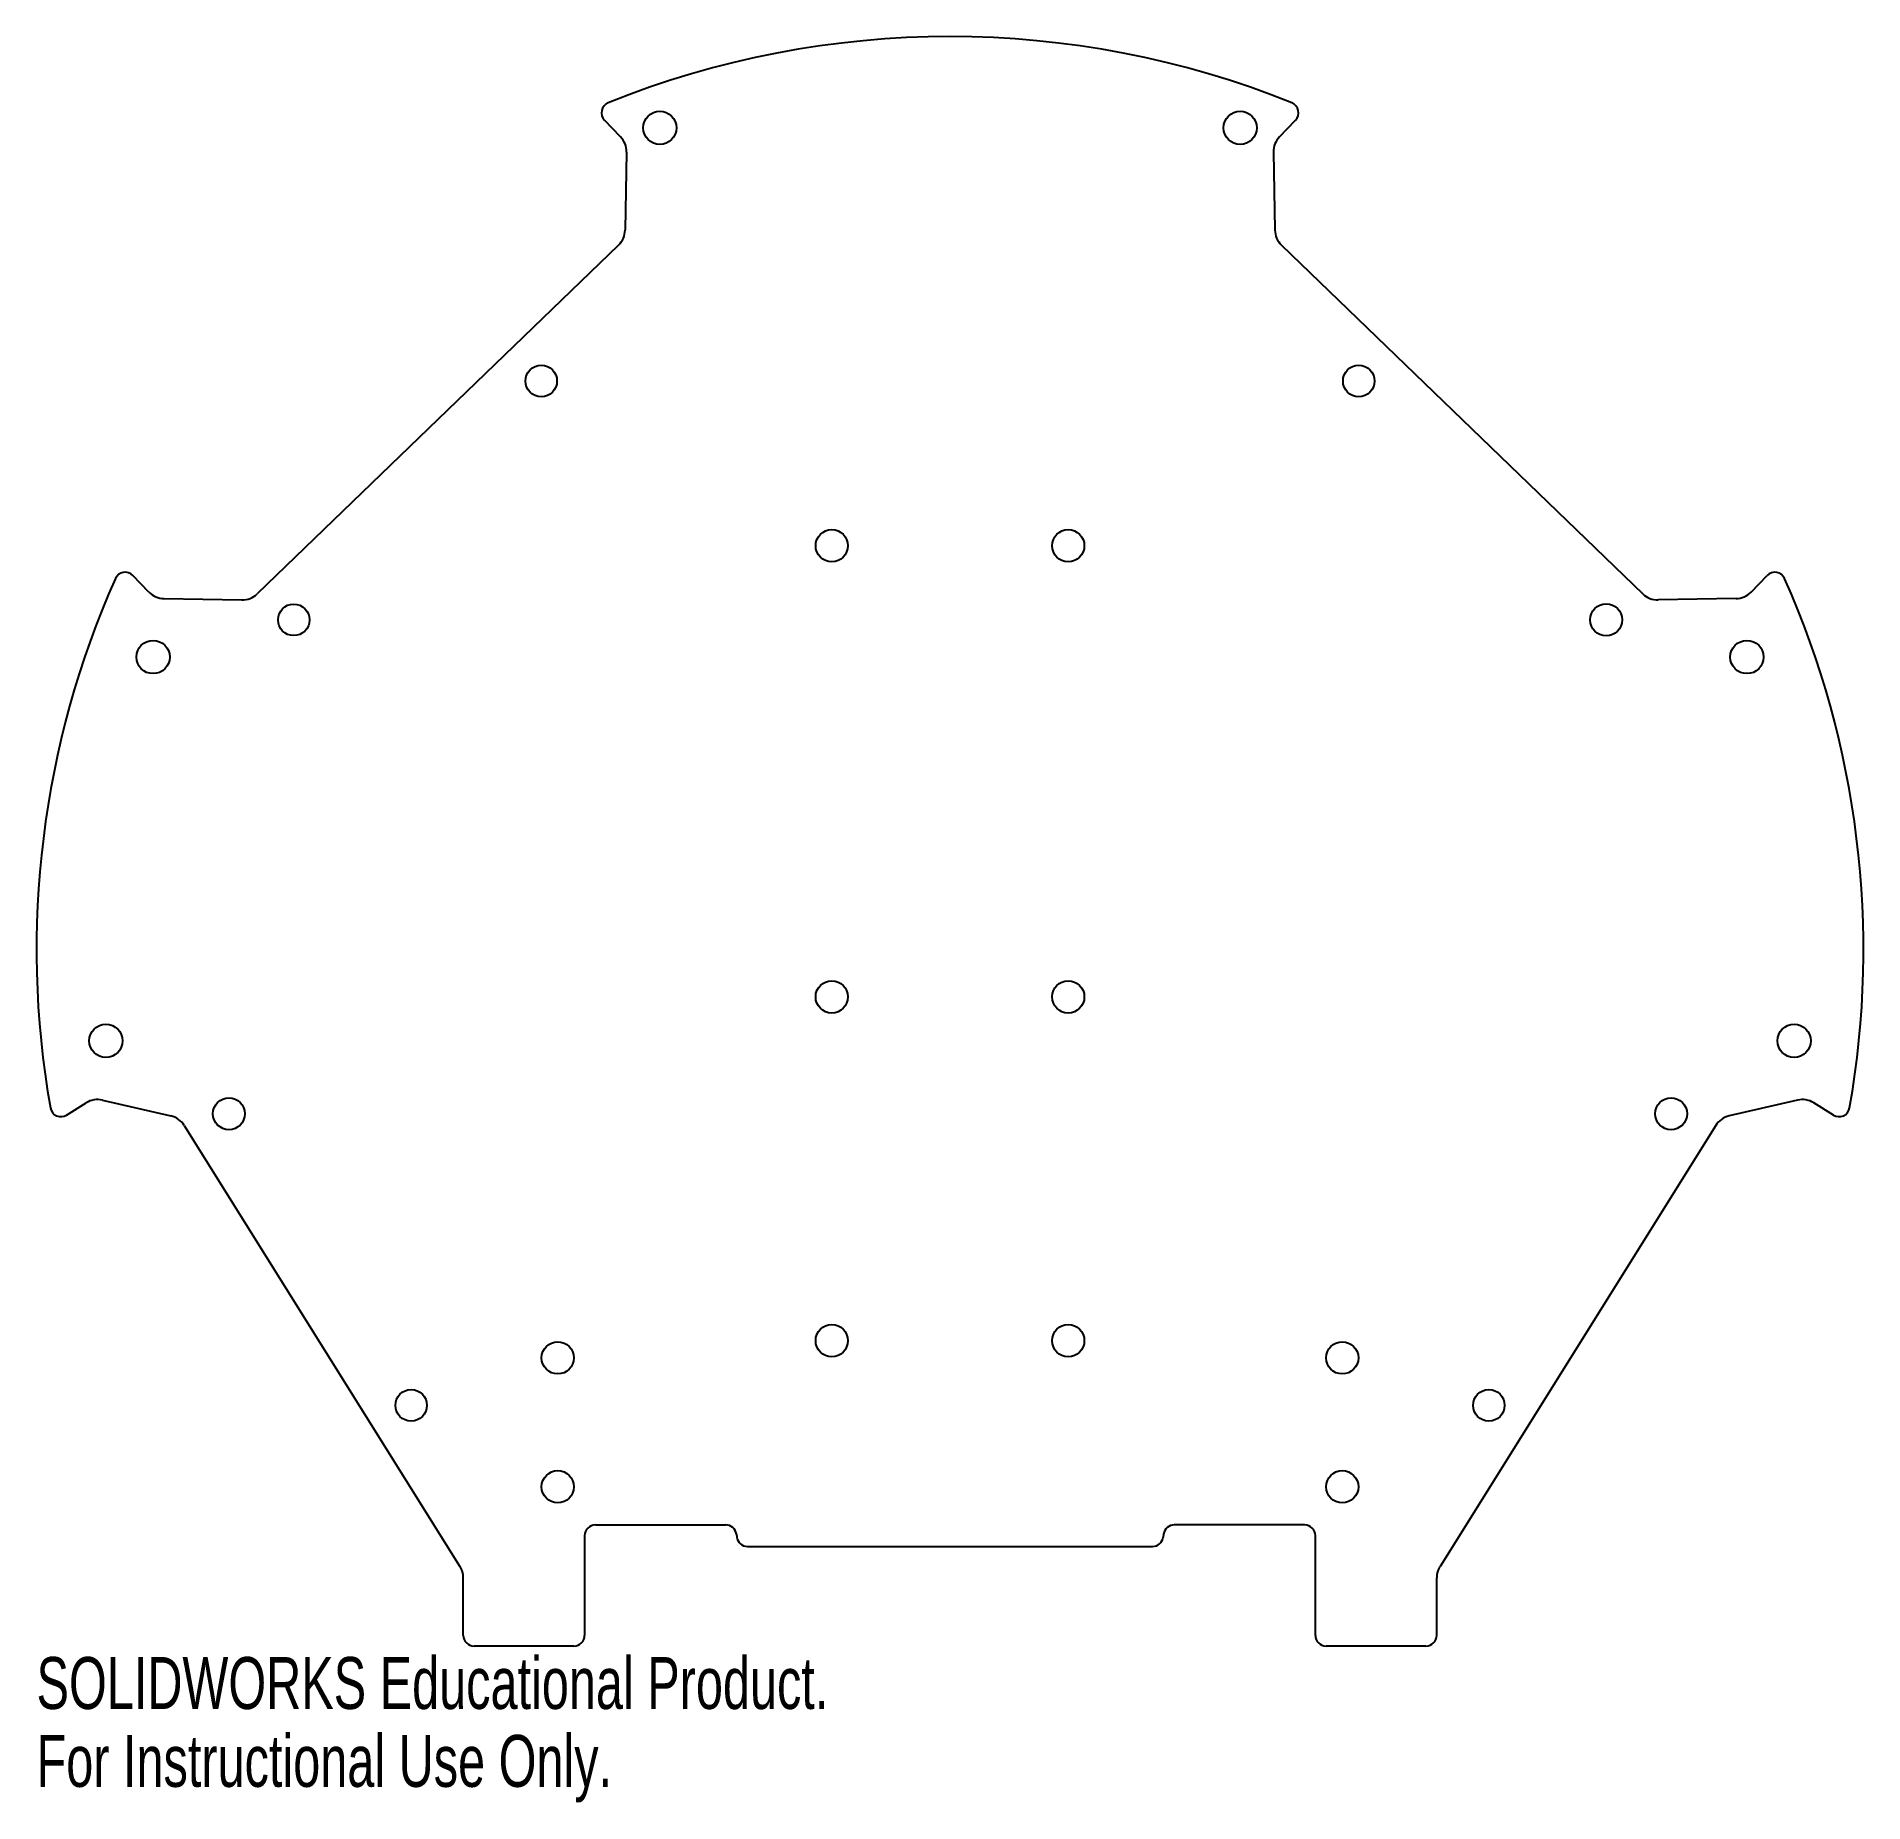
# Model space of a CAD drawing. Header units: millimetres. Extents: x -85 to 85, y -79 to 85.
import ezdxf

# ---------------------------------------------------------------- set-up
doc = ezdxf.new("R2010")
doc.units = ezdxf.units.MM
doc.styles.add('SLDTEXTSTYLE0', font='TXT', dxfattribs={"width": 0.7})

msp = doc.modelspace()

# ---------------------------------------------------------------- linework, layer by layer
at = {"color": 7, "linetype": 'Continuous', "lineweight": 25}
for p, q in [((-30.67, 75.66), (-32.15, 77.2)), ((30.67, 75.66), (32.15, 77.2)), ((-30.1, 74.24), (-30.23, 66.99)), ((30.1, 74.24), (30.23, 66.99)), ((-30.84, 65.58), (-64.47, 33.11)), ((30.84, 65.58), (64.47, 33.11)), ((-74.54, 33.29), (-76.03, 34.83)), ((74.54, 33.29), (76.03, 34.83)), ((-73.14, 32.68), (-65.89, 32.55)), ((73.14, 32.68), (65.89, 32.55)), ((-82.2, -15.4), (-80.38, -14.26)), ((-78.87, -14.01), (-72.5, -15.48)), ((78.87, -14.01), (72.5, -15.48)), ((82.2, -15.4), (80.38, -14.26)), ((-71.25, -16.37), (-45.6, -57.42)), ((71.25, -16.37), (45.6, -57.42)), ((-33, -53.55), (-20.87, -53.55)), ((33, -53.55), (20.87, -53.55)), ((-34, -54.55), (-34, -63.83)), ((-19.88, -54.41), (-19.84, -54.69)), ((-18.85, -55.55), (18.85, -55.55)), ((19.88, -54.41), (19.84, -54.69)), ((34, -63.83), (34, -54.55)), ((-45.29, -63.83), (-45.29, -58.48)), ((45.29, -63.83), (45.29, -58.48)), ((-35, -64.83), (-44.29, -64.83)), ((44.29, -64.83), (35, -64.83))]:
    msp.add_line(p, q, dxfattribs=at)
for centre, radius in [((-27, 76.5), 1.55), ((27, 76.5), 1.55), ((-38.04, 52.93), 1.47), ((38.04, 52.93), 1.47), ((-11, 37.6), 1.5), ((11, 37.6), 1.5), ((-61.06, 30.7), 1.47), ((61.06, 30.7), 1.48), ((-74.16, 27.24), 1.55), ((74.16, 27.24), 1.55), ((-11, -4.4), 1.5), ((11, -4.4), 1.5), ((-78.54, -8.49), 1.55), ((78.54, -8.49), 1.55), ((-67.1, -15.28), 1.48), ((67.1, -15.28), 1.48), ((-11, -36.4), 1.5), ((11, -36.4), 1.5), ((-36.5, -38), 1.5), ((36.5, -38), 1.5), ((-50.14, -42.42), 1.47), ((50.14, -42.42), 1.47), ((-36.5, -50), 1.5), ((36.5, -50), 1.5)]:
    msp.add_circle(centre, radius, dxfattribs=at)
for centre, radius, start, end in [((0, 0), 85, 68.0243, 111.9757), ((-31.43, 77.9), 1, 111.9757, 224), ((31.43, 77.9), 1, 316, 68.0243), ((-32.1, 74.27), 2, 359, 44), ((32.1, 74.27), 2, 136, 181), ((-32.23, 67.02), 2, 314, 359), ((32.23, 67.02), 2, 181, 226), ((0, 0), 85, 156.0243, 189.9757), ((-76.75, 34.13), 1, 44, 156.0243), ((76.75, 34.13), 1, 23.9757, 136), ((0, 0), 85, 350.0243, 23.9757), ((-73.11, 34.68), 2, 224, 269), ((-65.86, 34.55), 2, 269, 314), ((65.86, 34.55), 2, 226, 271), ((73.11, 34.68), 2, 271, 316), ((-82.73, -14.55), 1, 189.9757, 302), ((-79.32, -15.96), 2, 77, 122), ((79.32, -15.96), 2, 58, 103), ((82.73, -14.55), 1, 238, 350.0243), ((-72.95, -17.43), 2, 32, 77), ((72.95, -17.43), 2, 103, 148), ((-33, -54.55), 1, 90, 180), ((-20.87, -54.55), 1, 8, 90), ((20.87, -54.55), 1, 90, 172), ((33, -54.55), 1, 0, 90), ((-18.85, -54.55), 1, 188, 270), ((18.85, -54.55), 1, 270, 352), ((-47.29, -58.48), 2, 0, 32), ((47.29, -58.48), 2, 148, 180), ((-44.29, -63.83), 1, 180, 270), ((-35, -63.83), 1, 270, 0), ((35, -63.83), 1, 180, 270), ((44.29, -63.83), 1, 270, 0)]:
    msp.add_arc(centre, radius, start, end, dxfattribs=at)

# ---------------------------------------------------------------- texts
at = {"color": 7, "linetype": 'Continuous', "char_height": 4.8336, "attachment_point": 1, "style": 'SLDTEXTSTYLE0'}
for s, insert in [('SOLIDWORKS Educational Product.', (-85, -65.85)), ('For Instructional Use Only.', (-85, -73.1))]:
    msp.add_mtext(s, dxfattribs=dict(at, insert=insert))

doc.saveas('drawing.dxf')
